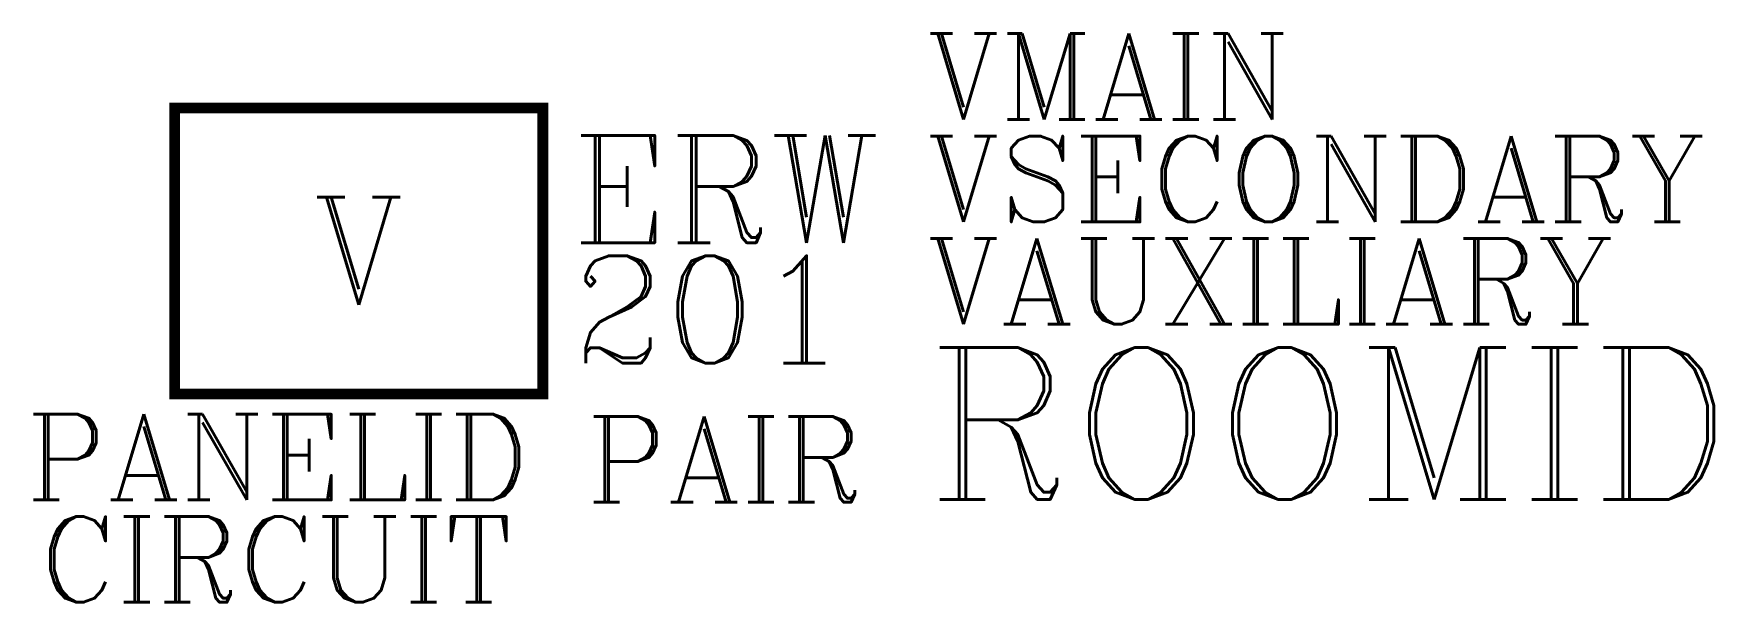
# Model space of a CAD drawing. Header units: inches. Extents: x -23 to 95, y -25 to 15.
import ezdxf
from ezdxf.enums import TextEntityAlignment as Align

# ---------------------------------------------------------------- set-up
doc = ezdxf.new("R2010")
doc.units = ezdxf.units.IN
doc.header["$LTSCALE"] = 48
doc.header["$MEASUREMENT"] = 0
doc.styles.add('ROMANC', font='COMPLEX.SHX')
doc.styles.add('WSNotes', font='complex.shx', dxfattribs={"height": 18})

msp = doc.modelspace()

# ---------------------------------------------------------------- texts
at = {"flags": 1}
for tag, p, height, style in [('VMAIN', (39.73, 9.21), 6, 'ROMANC'), ('VSECONDARY', (39.73, 2.04), 6, 'ROMANC'), ('VAUXILIARY', (39.73, -5.12), 6, 'ROMANC'), ('ROOMID', (39.73, -17.38), 10.62, 'WSNotes')]:
    msp.add_attdef(tag, p, '', height=height, dxfattribs=dict(at, style=style))
at = {"style": 'ROMANC'}
for tag, p in [('PANELID', (-23.26, -17.42)), ('PAIR', (15.93, -17.58))]:
    msp.add_attdef(tag, p, '', height=6, dxfattribs=at)
msp.add_attdef('CIRCUIT', text='', height=6, dxfattribs=at).set_placement((-5.75, -18.58), align=Align.TOP_CENTER)

# ---------------------------------------------------------------- wipeouts: each hides what was drawn before it
msp.add_wipeout([(-12.88, 10), (38.68, 10), (38.67, -10), (-12.9, -10)])

# ---------------------------------------------------------------- next in the draw order: linework, layer by layer
at = {"linetype": 'Continuous', "const_width": 0.75}
msp.add_lwpolyline([(-12.88, 10), (12.88, 10), (12.88, -10), (-12.88, -10)], close=True, dxfattribs=at)

# ---------------------------------------------------------------- next in the draw order: texts
at = {"style": 'ROMANC'}
for s, p in [('ERW', (14.92, 0.58)), ('201', (14.92, -7.84))]:
    msp.add_text(s, height=7.509, dxfattribs=at).set_placement(p)
msp.add_text('V', height=7.51, dxfattribs=at).set_placement((0, 0), align=Align.MIDDLE_CENTER)

doc.saveas('drawing.dxf')
